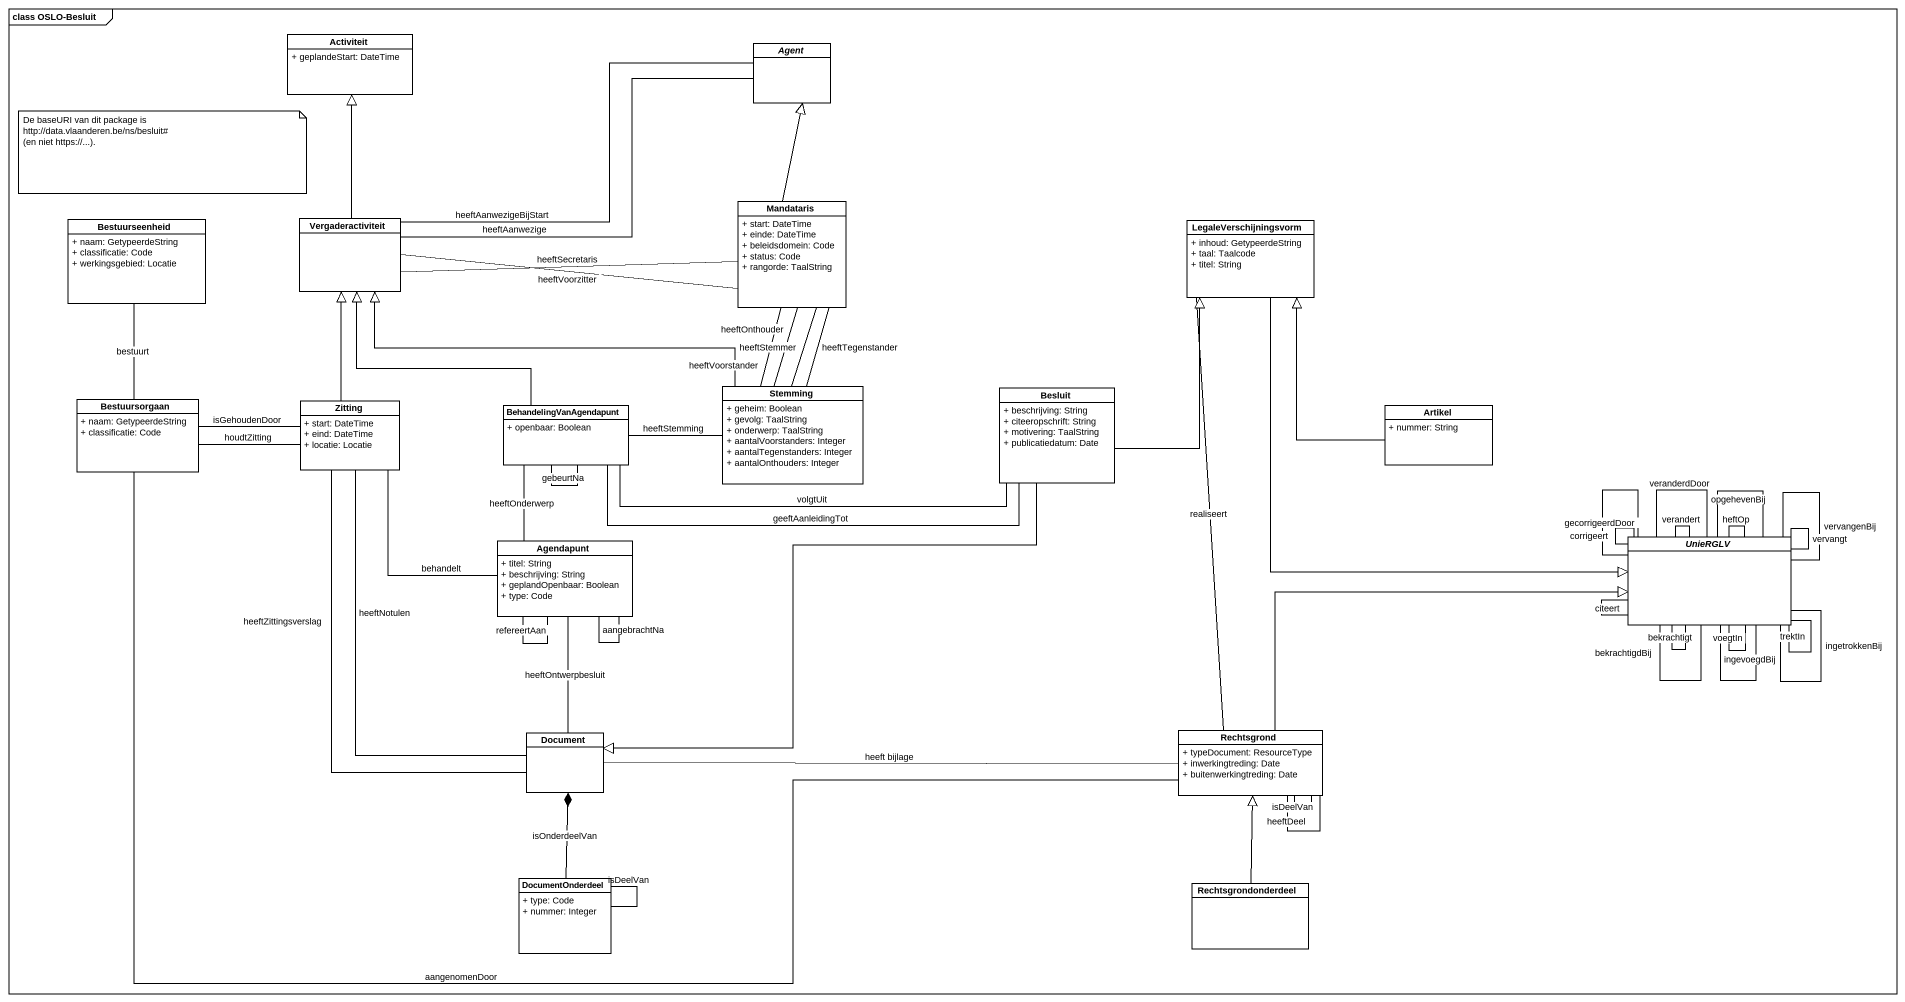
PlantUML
@startuml
mainframe class OSLO-Besluit
hide circle
hide empty members
skinparam classAttributeIconSize 0
class Activiteit {
  + geplandeStart: DateTime
}
abstract class "Agent" as Agent_
class Bestuurseenheid {
  + naam: GetypeerdeString
  + classificatie: Code
  + werkingsgebied: Locatie
}
class Vergaderactiviteit
class Mandataris {
  + start: DateTime
  + einde: DateTime
  + beleidsdomein: Code
  + status: Code
  + rangorde: TaalString
}
class LegaleVerschijningsvorm {
  + inhoud: GetypeerdeString
  + taal: Taalcode
  + titel: String
}
class Bestuursorgaan {
  + naam: GetypeerdeString
  + classificatie: Code
}
class Zitting {
  + start: DateTime
  + eind: DateTime
  + locatie: Locatie
}
class BehandelingVanAgendapunt {
  + openbaar: Boolean
}
class Stemming {
  + geheim: Boolean
  + gevolg: TaalString
  + onderwerp: TaalString
  + aantalVoorstanders: Integer
  + aantalTegenstanders: Integer
  + aantalOnthouders: Integer
}
class Besluit {
  + beschrijving: String
  + citeeropschrift: String
  + motivering: TaalString
  + publicatiedatum: Date
}
class Artikel {
  + nummer: String
}
class Agendapunt {
  + titel: String
  + beschrijving: String
  + geplandOpenbaar: Boolean
  + type: Code
}
abstract class UnieRGLV
class Document
class Rechtsgrond {
  + typeDocument: ResourceType
  + inwerkingtreding: Date
  + buitenwerkingtreding: Date
}
class DocumentOnderdeel {
  + type: Code
  + nummer: Integer
}
class Rechtsgrondonderdeel
Vergaderactiviteit -up-|> Activiteit
Vergaderactiviteit -right- Agent_ : heeftAanwezigeBijStart
Vergaderactiviteit -right- Agent_ : heeftAanwezige
Vergaderactiviteit -right- Mandataris : heeftVoorzitter
Vergaderactiviteit -right- Mandataris : heeftSecretaris
Mandataris -up-|> Agent_
LegaleVerschijningsvorm --|> UnieRGLV
LegaleVerschijningsvorm -- Rechtsgrond : realiseert
Bestuursorgaan -up- Bestuurseenheid : bestuurt
Bestuursorgaan -right- Zitting : houdtZitting
Zitting -up-|> Vergaderactiviteit
Zitting -left- Bestuursorgaan : isGehoudenDoor
Zitting -- Agendapunt : behandelt
Zitting -- Document : heeftZittingsverslag
Zitting -- Document : heeftNotulen
BehandelingVanAgendapunt -up-|> Vergaderactiviteit
BehandelingVanAgendapunt -- BehandelingVanAgendapunt : gebeurtNa
BehandelingVanAgendapunt -right- Stemming : heeftStemming
BehandelingVanAgendapunt -right- Besluit : geeftAanleidingTot
BehandelingVanAgendapunt -- Agendapunt : heeftOnderwerp
Stemming -left-|> Vergaderactiviteit
Stemming -up- Mandataris : heeftTegenstander
Stemming -up- Mandataris : heeftStemmer
Stemming -up- Mandataris : heeftOnthouder
Stemming -up- Mandataris : heeftVoorstander
Besluit -up-|> LegaleVerschijningsvorm
Besluit -left- BehandelingVanAgendapunt : volgtUit
Besluit --|> Document
Artikel -up-|> LegaleVerschijningsvorm
Agendapunt -- Agendapunt : refereertAan
Agendapunt -- Agendapunt : aangebrachtNa
Agendapunt -- Document : heeftOntwerpbesluit
UnieRGLV -- UnieRGLV : bekrachtigdBij
UnieRGLV -- UnieRGLV : verandert
UnieRGLV -- UnieRGLV : vervangenBij
UnieRGLV -- UnieRGLV : citeert
UnieRGLV -- UnieRGLV : ingevoegdBij
UnieRGLV -- UnieRGLV : gecorrigeerdDoor
UnieRGLV -- UnieRGLV : voegtIn
UnieRGLV -- UnieRGLV : vervangt
UnieRGLV -- UnieRGLV : veranderdDoor
UnieRGLV -- UnieRGLV : trektIn
UnieRGLV -- UnieRGLV : corrigeert
UnieRGLV -- UnieRGLV : ingetrokkenBij
UnieRGLV -- UnieRGLV : opgehevenBij
UnieRGLV -- UnieRGLV : bekrachtigt
UnieRGLV -- UnieRGLV : heftOp
Rechtsgrond -left- Bestuursorgaan : aangenomenDoor
Rechtsgrond -right-|> UnieRGLV
Rechtsgrond -left- Document : heeft bijlage
Rechtsgrond -- Rechtsgrond : isDeelVan
Rechtsgrond -- Rechtsgrond : heeftDeel
DocumentOnderdeel -up-* Document : isOnderdeelVan
DocumentOnderdeel -- DocumentOnderdeel : isDeelVan
Rechtsgrondonderdeel -up-|> Rechtsgrond
note as N1
  De baseURI van dit package is
  http://data.vlaanderen.be/ns/besluit#
  (en niet https://...).
end note
@enduml
